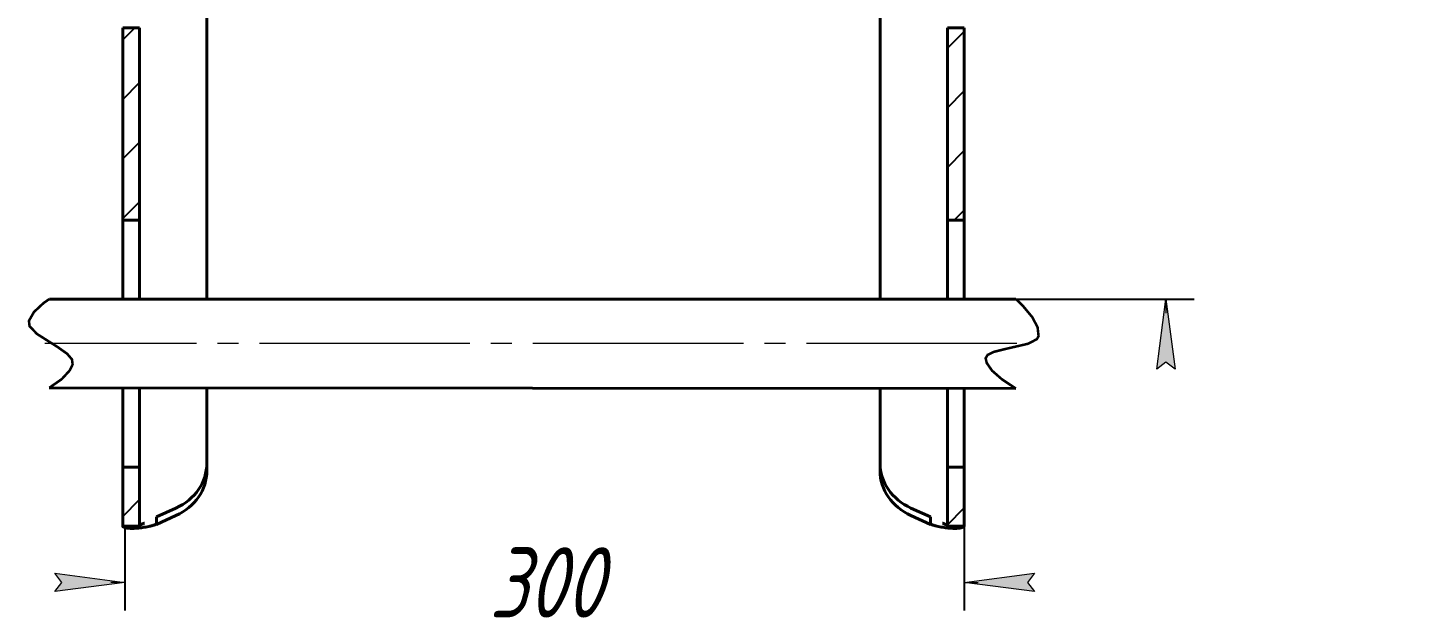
# Model space of a CAD drawing. Header units: millimetres. Extents: x 0 to 1680, y 0 to 594.
# Drawn here: x 329.9 to 428.5, y 113.4 to 155.2 of the extents above; entities that cross this region are included whole.
import ezdxf

# ---------------------------------------------------------------- set-up
doc = ezdxf.new("R2010")
doc.units = ezdxf.units.MM
for name, pattern in [('K5LT32770', [0]), ('K5LT32771', [0]), ('K5LT32772', [19.5, 15, -1.5, 1.5, -1.5]), ('K5LT_THIN', [0])]:
    doc.linetypes.add(name, pattern=pattern)
doc.layers.add('Системный слой', color=7, linetype='Continuous')
doc.styles.add('KDIMTEXTSTYLE', font='GOST_AU.SHX', dxfattribs={"width": 0.96, "oblique": 15, "height": 5})
doc.dimstyles.new('KDIMSTYLE (1.00)', dxfattribs={"dimtxt": 5, "dimasz": 1, "dimexe": 2, "dimexo": 0, "dimgap": 1, "dimtad": 1, "dimtxsty": 'KDIMTEXTSTYLE', "dimsah": 1, "dimcen": 0, "dimdle": 1, "dimadec": 0, "dimazin": 0, "dimtfac": 0.667, "dimtmove": 0, "dimatfit": 3, "dimfxl": 1, "dimtvp": 1, "dimtolj": 1, "dimtzin": 0, "dimarcsym": 0})
pattern_1 = [(45, (0, 0), (-2.12132, 2.12132), [])]

# ---------------------------------------------------------------- blocks, each defined once
blk = doc.blocks.new('KDIMARROW_01')
at = {"layer": 'Системный слой'}
blk.add_hatch(color=0, dxfattribs=at).paths.add_polyline_path([(0, 0), (-5, 0.658), (-4.5, 0), (-5, -0.658)])
at = {"layer": 'Системный слой', "color": 0, "linetype": 'K5LT_THIN', "lineweight": 18}
for p, q in [((-4.5, 0), (-5, 0.658)), ((-5, 0.658), (0, 0)), ((0, 0), (-5, -0.658)), ((-5, -0.658), (-4.5, 0)), ((0, 0), (-1, 0))]:
    blk.add_line(p, q, dxfattribs=at)

msp = doc.modelspace()

# ---------------------------------------------------------------- hatches: boundary and pattern name
at = {"layer": 'Системный слой'}
h = msp.add_hatch(dxfattribs=at)
h.set_pattern_fill('Металл', angle=45, style=0, pattern_type=0)
h.set_pattern_definition(pattern_1)
h.paths.add_polyline_path([(336.71999, 119.65046), (336.71999, 123.85046), (337.91999, 123.85046), (337.91999, 119.65046)])
h.paths.add_polyline_path([(336.71999, 141.45046), (336.71999, 155.15046), (337.91999, 155.15046), (337.91999, 141.45046)])
h.paths.add_polyline_path([(336.71999, 157.55046), (336.71999, 163.35046), (337.91999, 163.35046), (337.91999, 157.55046)])
h.paths.add_polyline_path([(336.71999, 165.75046), (336.71999, 209.25046), (337.48666, 211.00893), (339.11999, 211.65046), (366.71999, 211.65046), (366.71999, 210.45046), (339.11999, 210.45046), (338.27146, 210.09899), (337.91999, 209.25046), (337.91999, 165.75046)])
h = msp.add_hatch(dxfattribs=at)
h.set_pattern_fill('Металл', angle=45, style=0, pattern_type=0)
h.set_pattern_definition(pattern_1)
h.paths.add_polyline_path([(396.71999, 119.65046), (396.71999, 123.85046), (395.51999, 123.85046), (395.51999, 119.65046)])
h.paths.add_polyline_path([(396.71999, 141.45046), (396.71999, 155.15046), (395.51999, 155.15046), (395.51999, 141.45046)])
h.paths.add_polyline_path([(396.71999, 157.55046), (396.71999, 163.35046), (395.51999, 163.35046), (395.51999, 157.55046)])
h.paths.add_polyline_path([(396.71999, 165.75046), (396.71999, 209.25046), (395.95332, 211.00893), (394.31999, 211.65046), (366.71999, 211.65046), (366.71999, 210.45046), (394.31999, 210.45046), (395.16852, 210.09899), (395.51999, 209.25046), (395.51999, 165.75046)])

# ---------------------------------------------------------------- linework, layer by layer
at = {"layer": 'Системный слой', "color": 5, "linetype": 'K5LT32771', "lineweight": 40, "true_color": 0x0000ff}
for p, q in [((342.71999, 186.70352), (342.71999, 135.8246)), ((390.71999, 186.70352), (390.71999, 135.8246)), ((336.71999, 155.15046), (337.91999, 155.15046)), ((336.71999, 141.45046), (336.71999, 155.15046)), ((337.91999, 141.45046), (337.91999, 155.15046)), ((396.71999, 155.15046), (395.51999, 155.15046)), ((395.51999, 141.45046), (395.51999, 155.15046)), ((396.71999, 141.45046), (396.71999, 155.15046)), ((336.71999, 141.45046), (337.91999, 141.45046)), ((336.71999, 135.8246), (336.71999, 141.45046)), ((337.91999, 135.8246), (337.91999, 141.45046)), ((396.71999, 141.45046), (395.51999, 141.45046)), ((395.51999, 135.8246), (395.51999, 141.45046)), ((396.71999, 135.8246), (396.71999, 141.45046)), ((331.48796, 135.8246), (400.40253, 135.8246)), ((331.48554, 129.50195), (400.40009, 129.4492)), ((336.71999, 123.85046), (336.71999, 129.49795)), ((337.91999, 123.85046), (337.91999, 129.49703)), ((342.71999, 129.49335), (342.71999, 124.13388)), ((390.71999, 129.45661), (390.71999, 124.13388)), ((395.51999, 123.85046), (395.51999, 129.45294)), ((396.71999, 123.85046), (396.71999, 129.45202)), ((336.71999, 119.65046), (336.71999, 123.85046)), ((336.71999, 123.85046), (337.91999, 123.85046)), ((337.91999, 119.65046), (337.91999, 123.85046)), ((342.71999, 123.59507), (342.71999, 124.13388)), ((390.71999, 123.59507), (390.71999, 124.13388)), ((395.51999, 119.65046), (395.51999, 123.85046)), ((396.71999, 123.85046), (395.51999, 123.85046)), ((396.71999, 119.65046), (396.71999, 123.85046)), ((340.51603, 120.94032), (339.11999, 120.31348)), ((340.51603, 120.40151), (339.11999, 119.77467)), ((339.11999, 119.77467), (339.11999, 120.31348)), ((392.92396, 120.94032), (394.31999, 120.31348)), ((392.92396, 120.40151), (394.31999, 119.77467)), ((394.31999, 119.77467), (394.31999, 120.31348)), ((336.71999, 119.65046), (337.91999, 119.65046)), ((396.71999, 119.65046), (395.51999, 119.65046))]:
    msp.add_line(p, q, dxfattribs=at)
at = {"layer": 'Системный слой', "color": 30, "linetype": 'K5LT32772', "lineweight": 13, "true_color": 0xff8000}
msp.add_line((400.4724, 132.64947), (331.1761, 132.66088), dxfattribs=at)
at = {"layer": 'Системный слой', "color": 7, "linetype": 'K5LT32770', "const_width": 0.18}
for points in [[(331.48554, 129.50195), (332.3733, 130.11982), (332.94105, 130.73768), (333.14653, 131.16512), (333.1043, 131.52043), (332.75991, 131.92398), (332.05742, 132.42012), (330.60687, 133.33753), (330.07342, 133.89767), (330.03443, 134.27522), (330.39518, 134.90353), (331.07592, 135.537), (331.48796, 135.8246)], [(400.40009, 129.4492), (399.3942, 130.118), (398.70232, 130.72511), (398.32447, 131.27054), (398.24693, 131.60466), (398.3874, 131.84852), (398.83618, 132.06149), (399.66349, 132.26833), (401.27787, 132.64111), (401.90084, 132.96698), (402.01905, 133.18781), (401.95249, 133.80495), (401.58134, 134.52028), (400.90561, 135.33382), (400.40253, 135.8246)]]:
    msp.add_lwpolyline(points, dxfattribs=at)
at = {"layer": 'Системный слой', "color": 5, "linetype": 'K5LT32771', "lineweight": 40, "true_color": 0x0000ff}
for centre, start_param, end_param in [((338.71999, 124.13388), 5.17804457, 6.28318531), ((338.71999, 123.59507), 5.17804457, 6.28318531), ((394.71999, 124.13388), 3.14159265, 4.24673339), ((394.71999, 123.59507), 3.14159265, 4.24673339)]:
    msp.add_ellipse(centre, major_axis=(4, 0), ratio=0.89352737, start_param=start_param, end_param=end_param, dxfattribs=at)
for points, knots in [([(339.11999, 119.77467), (339.04607, 119.75111), (338.89823, 119.70705), (338.67836, 119.65012), (338.46226, 119.60225), (338.25178, 119.56323), (338.0487, 119.53279), (337.85475, 119.5106), (337.67161, 119.49624), (337.50082, 119.48922), (337.34384, 119.48901), (337.20202, 119.495), (337.07656, 119.50654), (336.96854, 119.52292), (336.87887, 119.54341), (336.80832, 119.56722), (336.7575, 119.59356), (336.72683, 119.62159), (336.71999, 119.64084), (336.71999, 119.65046)], [0, 0, 0, 0, 0.0000125, 0.000025, 0.0000375, 0.00005, 0.0000625, 0.000075, 0.0000875, 0.0001, 0.0001125, 0.000125, 0.0001375, 0.00015, 0.0001625, 0.000175, 0.0001875, 0.0002, 1, 1, 1, 1]), ([(338.27492, 119.87195), (338.24689, 119.85926), (338.19359, 119.83513), (338.12265, 119.80228), (338.06141, 119.77236), (338.01047, 119.74493), (337.97033, 119.71952), (337.94138, 119.69564), (337.92389, 119.67279), (337.91999, 119.65791), (337.91999, 119.65046)], [0, 0, 0, 0, 0.000025, 0.00005, 0.000075, 0.0001, 0.000125, 0.00015, 0.000175, 1, 1, 1, 1]), ([(394.31999, 119.77467), (394.39391, 119.75111), (394.54175, 119.70705), (394.76162, 119.65012), (394.97772, 119.60225), (395.18821, 119.56323), (395.39129, 119.53279), (395.58523, 119.5106), (395.76837, 119.49624), (395.93916, 119.48922), (396.09614, 119.48901), (396.23796, 119.495), (396.36342, 119.50654), (396.47144, 119.52292), (396.56111, 119.54341), (396.63166, 119.56722), (396.68249, 119.59356), (396.71316, 119.62159), (396.71999, 119.64084), (396.71999, 119.65046)], [0, 0, 0, 0, 0.0000125, 0.000025, 0.0000375, 0.00005, 0.0000625, 0.000075, 0.0000875, 0.0001, 0.0001125, 0.000125, 0.0001375, 0.00015, 0.0001625, 0.000175, 0.0001875, 0.0002, 1, 1, 1, 1]), ([(395.16506, 119.87195), (395.19309, 119.85926), (395.24639, 119.83513), (395.31733, 119.80228), (395.37857, 119.77236), (395.42951, 119.74493), (395.46965, 119.71952), (395.49861, 119.69564), (395.51609, 119.67279), (395.51999, 119.65791), (395.51999, 119.65046)], [0, 0, 0, 0, 0.000025, 0.00005, 0.000075, 0.0001, 0.000125, 0.00015, 0.000175, 1, 1, 1, 1])]:
    msp.add_open_spline(points, degree=3, knots=knots, dxfattribs=at)

# ---------------------------------------------------------------- dimensions: what is measured, and where the dimension line sits
at = {"layer": 'Системный слой', "color": 7}
msp.add_linear_dim(base=(411.104, 135.8246), p1=(394.31999, 211.65046), p2=(396.71999, 135.8246), angle=90, location=(411.104, 173.8246), text='\\H5.0;\\W0.965;\\Q15;\\H5.0;\\W0.965;\\Q15;\\Q15;395', dimstyle='KDIMSTYLE (1.00)', override={"dimexo": 0, "dimblk1": 'KDIMARROW_01', "dimblk2": 'KDIMARROW_01', "dimse1": 0, "dimse2": 0, "dimclrt": 7, "dimtolj": 1}, dxfattribs=at).render()
msp.add_linear_dim(base=(336.87887, 115.64096), p1=(396.71999, 119.65046), p2=(336.87887, 119.54341), location=(366.87887, 115.64096), text='\\H5.0;\\W0.965;\\Q15;\\H5.0;\\W0.965;\\Q15;\\Q15;300', dimstyle='KDIMSTYLE (1.00)', override={"dimexo": 0, "dimblk1": 'KDIMARROW_01', "dimblk2": 'KDIMARROW_01', "dimse1": 0, "dimse2": 0, "dimclrt": 7, "dimtolj": 1}, dxfattribs=at).render()

doc.saveas('drawing.dxf')
